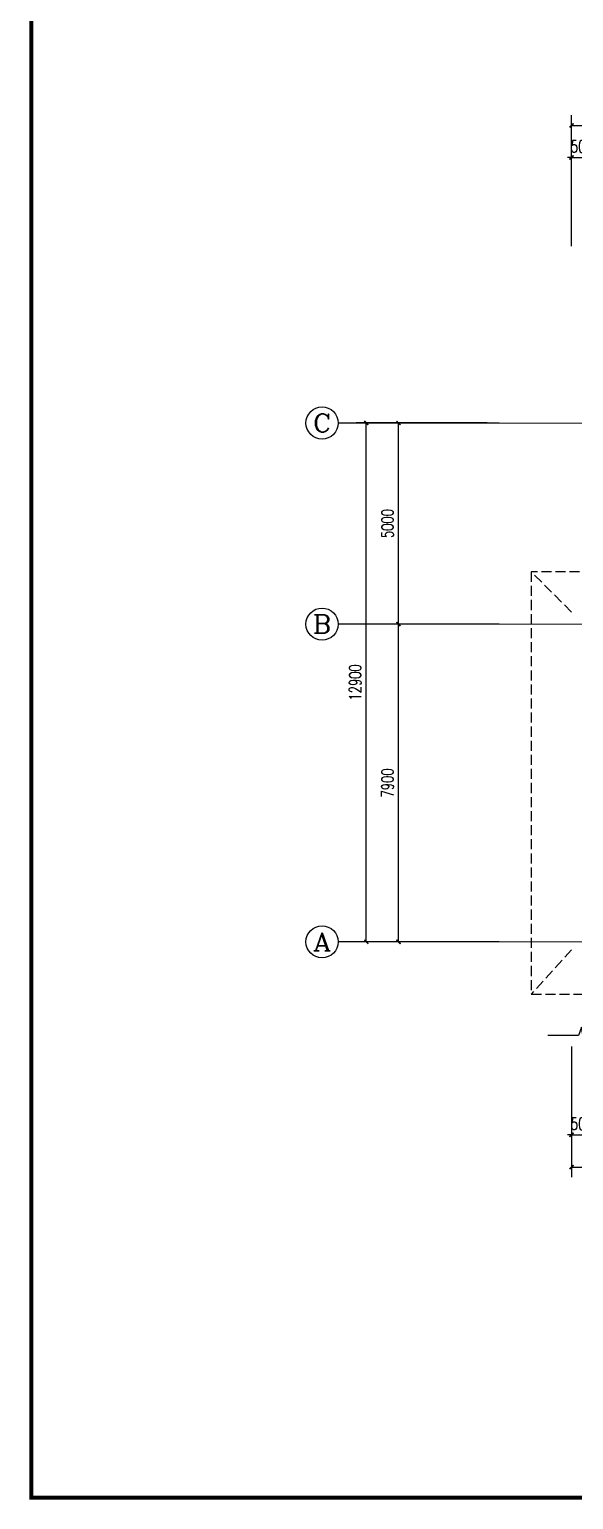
# Model space of a CAD drawing. Extents: x 1725261 to 1937680, y 860327 to 1571294.
# Drawn here: x 1793701 to 1807222, y 1130669 to 1167223 of the extents above; entities that cross this region are included whole.
import ezdxf
from ezdxf.enums import TextEntityAlignment as Align

# ---------------------------------------------------------------- set-up
doc = ezdxf.new("R2010")
doc.units = 0
doc.header["$LTSCALE"] = 1000
doc.header["$MEASUREMENT"] = 0
for name, pattern in [('ACAD_ISO10W100', [18.5, 12, -3, 0.5, -3]), ('DASH', [0.35, 0.25, -0.1]), ('DOTE', [2.42, 2, -0.2, 0.02, -0.2])]:
    doc.linetypes.add(name, pattern=pattern)
for name, color, linetype in [('00-300mm尺寸保温石材一体板外包', 44, 'Continuous'), ('A-DI-S(箭头)', 76, 'Continuous'), ('AXIS', 3, 'Continuous'), ('AXIS_TEXT', 4, 'Continuous'), ('C-AXIS(轴号)', 3, 'Continuous'), ('C-AXIS-T(字)', 7, 'Continuous'), ('卫生间', 6, 'Continuous'), ('图框', 140, 'Continuous')]:
    doc.layers.add(name, color=color, linetype=linetype)
doc.layers.add('DOTE', color=19, linetype='DOTE', lineweight=9)
doc.styles.add('_TCH_AXIS', font='COMPLEX', dxfattribs={"bigfont": 'GBCBIG'})
doc.styles.add('_TCH_DIM_T3', font='SIMPLEX', dxfattribs={"width": 0.705882, "bigfont": 'GBCBIG'})
doc.styles.add('COMPLEX', font='COMPLEX')
doc.dimstyles.new('_TCH_ARCH&&100', dxfattribs={"dimtxt": 297.5, "dimasz": 100, "dimexe": 250, "dimexo": 300, "dimgap": 126.25, "dimtad": 1, "dimdec": 0, "dimzin": 0, "dimdsep": 46, "dimtxsty": '_TCH_DIM_T3', "dimblk": 'ARCHTICK', "dimcen": 0.09, "dimclrt": 7, "dimazin": 2, "dimtfac": 1, "dimtdec": 0, "dimtix": 1, "dimtmove": 2, "dimatfit": 3, "dimfxl": 0, "dimtolj": 1, "dimtzin": 0, "dimarcsym": 0})

# ---------------------------------------------------------------- blocks, each defined once
blk = doc.blocks.new('_ArchTick')
at = {"color": 0, "linetype": 'ByBlock', "const_width": 0.4}
blk.add_lwpolyline([(-0.5, -0.5), (0.5, 0.5)], dxfattribs=at)
blk = doc.blocks.new('*D55')
at = {"layer": 'AXIS', "color": 0, "lineweight": -2}
for p, q in [((1807172, 1161837), (1807172, 1165087)), ((1849972, 1161837), (1849972, 1165087)), ((1807172, 1164837), (1849972, 1164837))]:
    blk.add_line(p, q, dxfattribs=at)
at = {"layer": 'Defpoints', "color": 0}
for p in [(1849972, 1164837), (1807172, 1161537), (1849972, 1161537)]:
    blk.add_point(p, dxfattribs=at)
at = {"layer": 'AXIS', "color": 0, "lineweight": -2, "xscale": 100, "yscale": 100, "zscale": 100, "rotation": 180}
blk.add_blockref('_ArchTick', (1807172, 1164837), dxfattribs=at)
at = {"layer": 'AXIS', "color": 0, "lineweight": -2, "xscale": 100, "yscale": 100, "zscale": 100}
blk.add_blockref('_ArchTick', (1849972, 1164837), dxfattribs=at)
at = {"layer": 'AXIS', "color": 7, "insert": (1828572, 1165112), "char_height": 297.5, "attachment_point": 5, "style": '_TCH_DIM_T3'}
blk.add_mtext('\\A1;42800', dxfattribs=at)
blk = doc.blocks.new('*D56')
at = {"layer": 'AXIS', "color": 0, "lineweight": -2}
for p, q in [((1807172, 1161837), (1807172, 1164287)), ((1807672, 1161837), (1807672, 1164287)), ((1807172, 1164037), (1807072, 1164037)), ((1807172, 1164037), (1807672, 1164037)), ((1807672, 1164037), (1807772, 1164037))]:
    blk.add_line(p, q, dxfattribs=at)
at = {"layer": 'Defpoints', "color": 0}
for p in [(1807672, 1164037), (1807172, 1161537), (1807672, 1161537)]:
    blk.add_point(p, dxfattribs=at)
at = {"layer": 'AXIS', "color": 0, "lineweight": -2, "xscale": 100, "yscale": 100, "zscale": 100}
blk.add_blockref('_ArchTick', (1807172, 1164037), dxfattribs=at)
at = {"layer": 'AXIS', "color": 0, "lineweight": -2, "xscale": 100, "yscale": 100, "zscale": 100, "rotation": 180}
blk.add_blockref('_ArchTick', (1807672, 1164037), dxfattribs=at)
at = {"layer": 'AXIS', "color": 7, "insert": (1807422, 1164312), "char_height": 297.5, "attachment_point": 5, "style": '_TCH_DIM_T3'}
blk.add_mtext('\\A1;500', dxfattribs=at)
blk = doc.blocks.new('*D68')
at = {"layer": 'AXIS', "color": 0, "lineweight": -2}
for p, q in [((1807172, 1141937), (1807172, 1138687)), ((1850072, 1141937), (1850072, 1138687)), ((1807172, 1138937), (1850072, 1138937))]:
    blk.add_line(p, q, dxfattribs=at)
at = {"layer": 'Defpoints', "color": 0}
for p in [(1807172, 1142237), (1850072, 1142237), (1850072, 1138937)]:
    blk.add_point(p, dxfattribs=at)
at = {"layer": 'AXIS', "color": 0, "lineweight": -2, "xscale": 100, "yscale": 100, "zscale": 100, "rotation": 180}
blk.add_blockref('_ArchTick', (1807172, 1138937), dxfattribs=at)
at = {"layer": 'AXIS', "color": 0, "lineweight": -2, "xscale": 100, "yscale": 100, "zscale": 100}
blk.add_blockref('_ArchTick', (1850072, 1138937), dxfattribs=at)
at = {"layer": 'AXIS', "color": 7, "insert": (1828622, 1139212), "char_height": 297.5, "attachment_point": 5, "style": '_TCH_DIM_T3'}
blk.add_mtext('\\A1;42900', dxfattribs=at)
blk = doc.blocks.new('*D69')
at = {"layer": 'AXIS', "color": 0, "lineweight": -2}
for p, q in [((1807172, 1141937), (1807172, 1139487)), ((1807672, 1141937), (1807672, 1139487)), ((1807172, 1139737), (1807072, 1139737)), ((1807172, 1139737), (1807672, 1139737)), ((1807672, 1139737), (1807772, 1139737))]:
    blk.add_line(p, q, dxfattribs=at)
at = {"layer": 'Defpoints', "color": 0}
for p in [(1807172, 1142237), (1807672, 1142237), (1807672, 1139737)]:
    blk.add_point(p, dxfattribs=at)
at = {"layer": 'AXIS', "color": 0, "lineweight": -2, "xscale": 100, "yscale": 100, "zscale": 100}
blk.add_blockref('_ArchTick', (1807172, 1139737), dxfattribs=at)
at = {"layer": 'AXIS', "color": 0, "lineweight": -2, "xscale": 100, "yscale": 100, "zscale": 100, "rotation": 180}
blk.add_blockref('_ArchTick', (1807672, 1139737), dxfattribs=at)
at = {"layer": 'AXIS', "color": 7, "insert": (1807422, 1140012), "char_height": 297.5, "attachment_point": 5, "style": '_TCH_DIM_T3'}
blk.add_mtext('\\A1;500', dxfattribs=at)
blk = doc.blocks.new('*D84')
at = {"layer": 'AXIS', "color": 0, "lineweight": -2}
for p, q in [((1805072, 1157437), (1801822, 1157437)), ((1802072, 1144537), (1802072, 1157437)), ((1805072, 1144537), (1801822, 1144537))]:
    blk.add_line(p, q, dxfattribs=at)
at = {"layer": 'Defpoints', "color": 0}
for p in [(1802072, 1157437), (1805372, 1157437), (1805372, 1144537)]:
    blk.add_point(p, dxfattribs=at)
at = {"layer": 'AXIS', "color": 0, "lineweight": -2, "xscale": 100, "yscale": 100, "zscale": 100}
for p, rotation in [((1802072, 1157437), 90), ((1802072, 1144537), 270)]:
    blk.add_blockref('_ArchTick', p, dxfattribs=dict(at, rotation=rotation))
at = {"layer": 'AXIS', "color": 7, "insert": (1801797, 1150987), "char_height": 297.5, "attachment_point": 5, "rotation": 90, "style": '_TCH_DIM_T3'}
blk.add_mtext('\\A1;12900', dxfattribs=at)
blk = doc.blocks.new('*D85')
at = {"layer": 'AXIS', "color": 0, "lineweight": -2}
for p, q in [((1805072, 1157437), (1802622, 1157437)), ((1802872, 1152437), (1802872, 1157437)), ((1805072, 1152437), (1802622, 1152437))]:
    blk.add_line(p, q, dxfattribs=at)
at = {"layer": 'Defpoints', "color": 0}
for p in [(1802872, 1157437), (1805372, 1157437), (1805372, 1152437)]:
    blk.add_point(p, dxfattribs=at)
at = {"layer": 'AXIS', "color": 0, "lineweight": -2, "xscale": 100, "yscale": 100, "zscale": 100}
for p, rotation in [((1802872, 1157437), 90), ((1802872, 1152437), 270)]:
    blk.add_blockref('_ArchTick', p, dxfattribs=dict(at, rotation=rotation))
at = {"layer": 'AXIS', "color": 7, "insert": (1802597, 1154937), "char_height": 297.5, "attachment_point": 5, "rotation": 90, "style": '_TCH_DIM_T3'}
blk.add_mtext('\\A1;5000', dxfattribs=at)
blk = doc.blocks.new('*D86')
at = {"layer": 'AXIS', "color": 0, "lineweight": -2}
for p, q in [((1805072, 1152437), (1802622, 1152437)), ((1802872, 1144537), (1802872, 1152437)), ((1805072, 1144537), (1802622, 1144537))]:
    blk.add_line(p, q, dxfattribs=at)
at = {"layer": 'Defpoints', "color": 0}
for p in [(1802872, 1152437), (1805372, 1152437), (1805372, 1144537)]:
    blk.add_point(p, dxfattribs=at)
at = {"layer": 'AXIS', "color": 0, "lineweight": -2, "xscale": 100, "yscale": 100, "zscale": 100}
for p, rotation in [((1802872, 1152437), 90), ((1802872, 1144537), 270)]:
    blk.add_blockref('_ArchTick', p, dxfattribs=dict(at, rotation=rotation))
at = {"layer": 'AXIS', "color": 7, "insert": (1802597, 1148487), "char_height": 297.5, "attachment_point": 5, "rotation": 90, "style": '_TCH_DIM_T3'}
blk.add_mtext('\\A1;7900', dxfattribs=at)
blk = doc.blocks.new('_AXISO')
blk.add_circle((0, 0), 0.5)
at = {"layer": 'AXIS_TEXT', "style": 'COMPLEX', "width": 1.041667}
blk.add_attdef('A', text='', height=0.56, dxfattribs=at).set_placement((-0.25, -0.28), (0.25, -0.28), align=Align.FIT)

msp = doc.modelspace()

# ---------------------------------------------------------------- linework, layer by layer
at = {"layer": '00-300mm尺寸保温石材一体板外包', "color": 8, "ltscale": 3, "const_width": 0.001}
for points in [[(1808272.2, 1152536.9), (1808272.2, 1152736.9), (1807172.2, 1152736.9), (1807172.2, 1151536.9), (1807372.2, 1151536.9)], [(1808272.2, 1144436.9), (1808272.2, 1144336.9), (1807172.2, 1144336.9), (1807172.2, 1145536.9), (1807372.2, 1145536.9)]]:
    msp.add_lwpolyline(points, dxfattribs=at)
at = {"layer": 'A-DI-S(箭头)', "color": 8}
msp.add_lwpolyline([(1808339.9, 1142204.7), (1807572.9, 1142204.7), (1807496.5, 1141994.7), (1807422.4, 1142414.7), (1807347.9, 1142204.7), (1806580.9, 1142204.7)], dxfattribs=at)
at = {"layer": 'C-AXIS(轴号)'}
for p, q in [((1805372.2, 1157436.9), (1801372.2, 1157436.9)), ((1805372.2, 1152436.9), (1801372.2, 1152436.9)), ((1805372.2, 1144536.9), (1801372.2, 1144536.9))]:
    msp.add_line(p, q, dxfattribs=at)
at = {"layer": 'DOTE', "linetype": 'ACAD_ISO10W100', "ltscale": 100}
for p, q in [((1851972.2, 1157436.9), (1805372.2, 1157436.9)), ((1851972.2, 1152436.9), (1805372.2, 1152436.9)), ((1805372.2, 1144536.9), (1851972.2, 1144536.9))]:
    msp.add_line(p, q, dxfattribs=at)
at = {"layer": '卫生间', "color": 8, "linetype": 'DASH'}
for points in [[(1807372.2, 1153736.9), (1806172.2, 1153736.9), (1806172.2, 1143236.9), (1851172.2, 1143236.9), (1851172.2, 1158736.9), (1849972.2, 1158736.9)], [(1807172.2, 1152736.9), (1806172.2, 1153736.9)], [(1807172.2, 1144336.9), (1806172.2, 1143236.9)]]:
    msp.add_lwpolyline(points, dxfattribs=at)
at = {"layer": '图框', "const_width": 100}
msp.add_lwpolyline([(1793750.9, 1130718.7), (1864550.9, 1130718.7), (1864550.9, 1170718.7), (1793750.9, 1170718.7)], close=True, dxfattribs=at)

# ---------------------------------------------------------------- block references
at = {"layer": 'C-AXIS(轴号)'}
ref = msp.add_blockref('_AXISO', (1800972.2, 1157436.9), dxfattribs=dict(at, xscale=800, yscale=800, zscale=800))
ref.add_attrib('A', 'C', dxfattribs={"layer": 'C-AXIS-T(字)', "height": 452.5, "style": '_TCH_AXIS', "width": 1.4}).set_placement((1800746, 1157210.6), (1801198.5, 1157210.6), align=Align.FIT)
ref = msp.add_blockref('_AXISO', (1800972.2, 1152436.9), dxfattribs=dict(at, xscale=800, yscale=800, zscale=800))
ref.add_attrib('A', 'B', dxfattribs={"layer": 'C-AXIS-T(字)', "height": 452.5, "style": '_TCH_AXIS', "width": 1.235294}).set_placement((1800746, 1152210.6), (1801198.5, 1152210.6), align=Align.FIT)
ref = msp.add_blockref('_AXISO', (1800972.2, 1144536.9), dxfattribs=dict(at, xscale=800, yscale=800, zscale=800))
ref.add_attrib('A', 'A', dxfattribs={"layer": 'C-AXIS-T(字)', "height": 452.5, "style": '_TCH_AXIS', "width": 1.166667}).set_placement((1800746, 1144310.6), (1801198.5, 1144310.6), align=Align.FIT)

# ---------------------------------------------------------------- dimensions: what is measured, and where the dimension line sits
at = {"layer": 'AXIS'}
for p1, p2, distance, picture, middle in [((1807172.2, 1161536.9), (1849972.2, 1161536.9), 3300, '*D55', (1828572.2, 1165111.9)), ((1807172.2, 1161536.9), (1807672.2, 1161536.9), 2500, '*D56', (1807422.2, 1164311.9)), ((1805372.2, 1144536.9), (1805372.2, 1157436.9), 3300, '*D84', (1801797.2, 1150986.9)), ((1805372.2, 1152436.9), (1805372.2, 1157436.9), 2500, '*D85', (1802597.2, 1154936.9)), ((1805372.2, 1144536.9), (1805372.2, 1152436.9), 2500, '*D86', (1802597.2, 1148486.9)), ((1807172.2, 1142236.9), (1807672.2, 1142236.9), -2500, '*D69', (1807422.2, 1140011.9)), ((1807172.2, 1142236.9), (1850072.2, 1142236.9), -3300, '*D68', (1828622.2, 1139211.9))]:
    dim = msp.add_aligned_dim(p1=p1, p2=p2, distance=distance, dimstyle='_TCH_ARCH&&100', dxfattribs=at)
    dim.commit()
    dim.dimension.update_dxf_attribs({"geometry": picture, "text_midpoint": middle})

doc.saveas('drawing.dxf')
